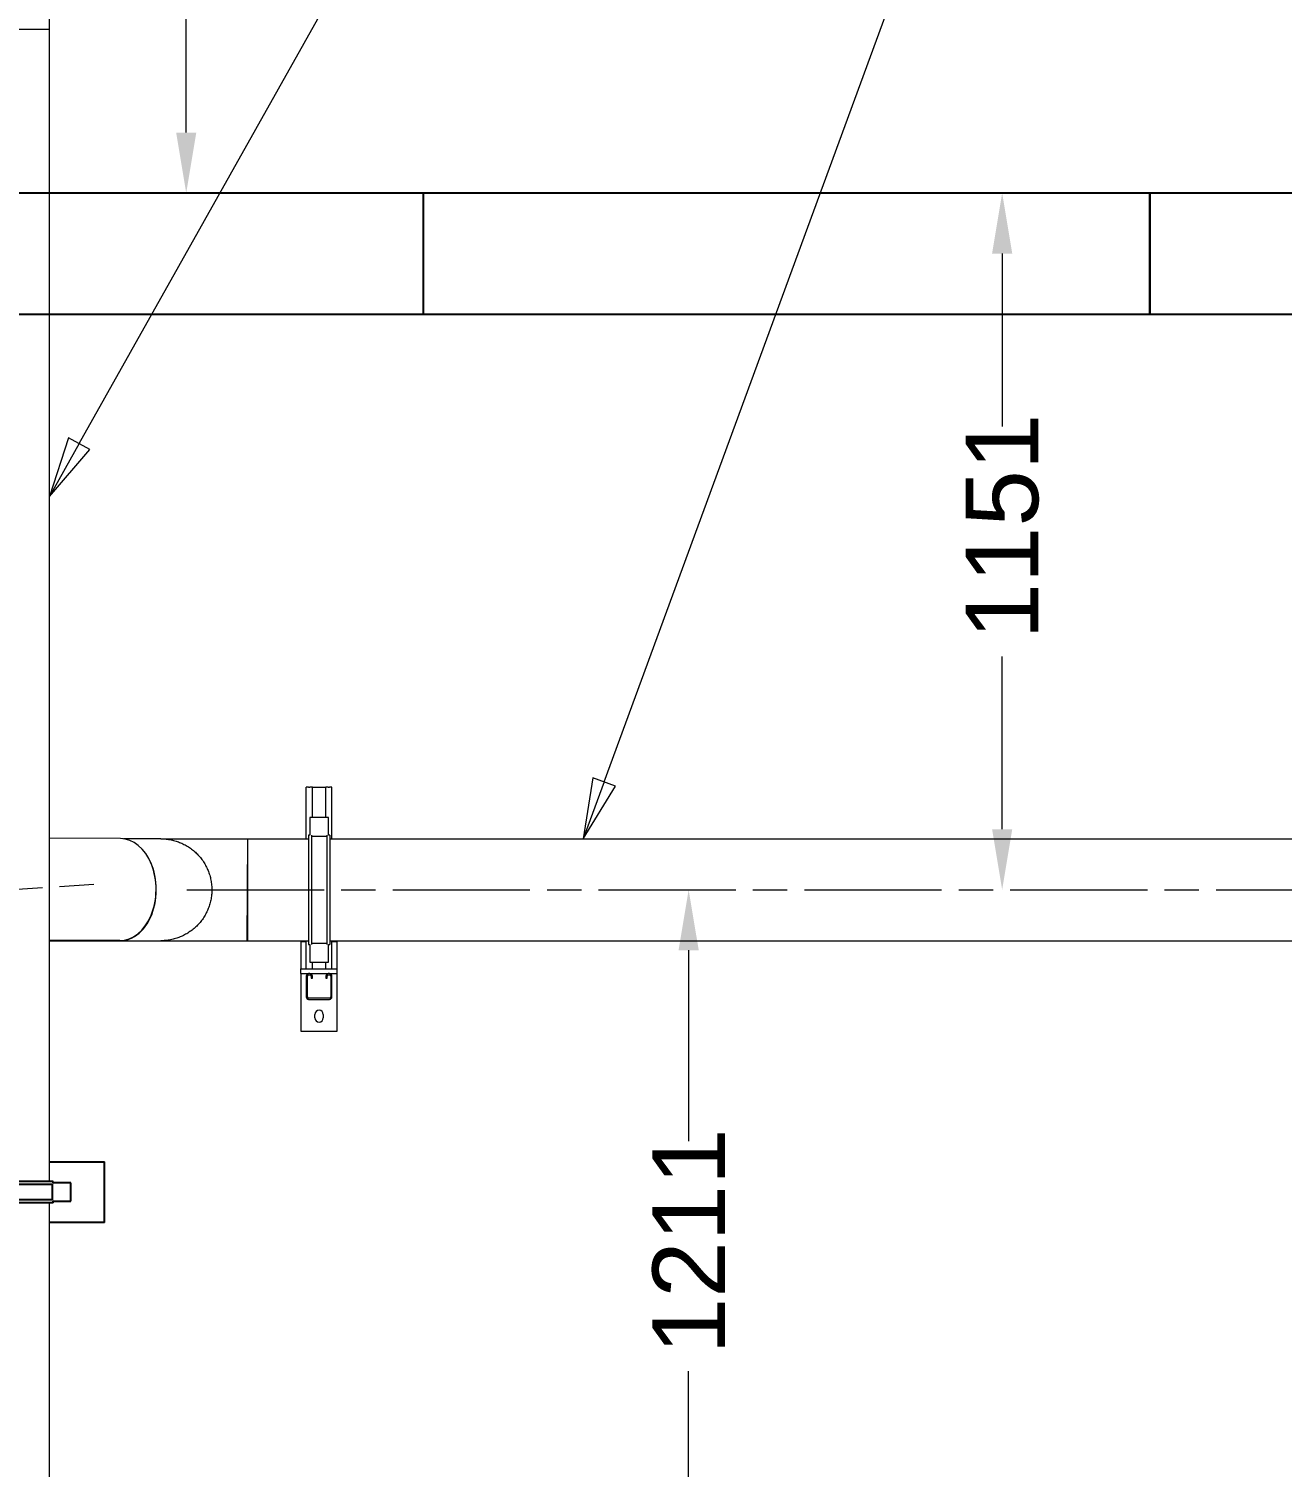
# Model space of a CAD drawing. Header units: millimetres. Extents: x 0 to 100323, y 0 to 59400.
# Drawn here: x 64147 to 69323, y 33047 to 38986 of the extents above; entities that cross this region are included whole.
import ezdxf

# ---------------------------------------------------------------- set-up
doc = ezdxf.new("R2010")
doc.units = ezdxf.units.MM
doc.header["$LTSCALE"] = 100
doc.linetypes.add('CHAIN', pattern=[0.3543, 0.2362, -0.0295, 0.0591, -0.0295])
for name, color, linetype, lineweight in [('Dimension', 7, 'Continuous', 18), ('Symbol', 7, 'Continuous', 18), ('Visible', 7, 'Continuous', 25)]:
    doc.layers.add(name, color=color, linetype=linetype, lineweight=lineweight)
doc.layers.add('P_Biomass (BM)', color=150, linetype='Continuous', lineweight=18, true_color=0x007fff)
doc.layers.add('P_BioMass CenterLine', color=150, linetype='CHAIN', lineweight=18, true_color=0x007fff)
doc.styles.add('Note Text', font='arial.ttf')
doc.styles.add('Title', font='arial.ttf')
doc.dimstyles.new('Default - Method 2b', dxfattribs={"dimscale": 100, "dimtxt": 3, "dimasz": 2.5, "dimexe": 3, "dimexo": 0.5, "dimgap": 0.7, "dimtad": 0, "dimtoh": 1, "dimdec": 0, "dimrnd": 1e-08, "dimtxsty": 'Title', "dimcen": 0.09, "dimdle": 10, "dimclrd": 256, "dimclre": 256, "dimclrt": 7, "dimadec": 0, "dimazin": 2, "dimtfac": 0.833333, "dimtdec": 1, "dimtmove": 0, "dimatfit": 3, "dimfxl": 1, "dimtolj": 1, "dimlwd": -1, "dimlwe": -1, "dimarcsym": 0})

# ---------------------------------------------------------------- blocks, each defined once
blk = doc.blocks.new('Balloon4')
at = {"layer": 'Symbol'}
for p, q in [((665.228, 358.762), (686.433, 416.551)), ((664.759, 358.934), (664.367, 356.415)), ((665.228, 358.762), (664.367, 356.415)), ((665.698, 358.589), (664.759, 358.934)), ((664.367, 356.415), (665.698, 358.589))]:
    blk.add_line(p, q, dxfattribs=at)
at = {"layer": 'Symbol', "flags": 128}
blk.add_lwpolyline([(664.759, 358.934), (664.367, 356.415), (665.698, 358.589), (664.759, 358.934)], dxfattribs=at)
at = {"layer": 'Symbol'}
blk.add_solid([(664.759, 358.934), (664.367, 356.415), (665.698, 358.589), (664.759, 358.934)], dxfattribs=at)
blk = doc.blocks.new('*D36')
at = {"layer": 'Defpoints', "color": 0, "transparency": 16777216}
for p in [(58733.1, 37807.8), (100322.9, 37807.8), (61212.8, 36954.3), (60245.2, 35180.5)]:
    blk.add_point(p, dxfattribs=at)
at = {"layer": 'Dimension', "transparency": 16777216}
blk.add_arc((100322.9, 37807.8), 39119.4, 180.36616, 183.38447, dxfattribs=at)
for points in [[(61162.7, 37557.7), (61246, 37557.9), (61203.5, 37807.8)], [(61313.4, 35500.9), (61230.2, 35495.8), (61287.3, 35248.8)]]:
    blk.add_solid(points, dxfattribs=at)
at = {"layer": 'Dimension', "color": 7, "transparency": 16777216, "insert": (61301.4, 36386.2), "char_height": 300, "attachment_point": 7, "style": 'Title'}
blk.add_mtext('\\A1;4°', dxfattribs=at)
blk = doc.blocks.new('*D37')
at = {"layer": 'Defpoints', "color": 0, "transparency": 16777216}
for p in [(34298.5, 37807.8), (58733.1, 37807.8), (72808.2, 36126.2), (70304.7, 35447.4)]:
    blk.add_point(p, dxfattribs=at)
at = {"layer": 'Dimension', "transparency": 16777216}
blk.add_arc((34298.5, 37807.8), 38546.4, 356.62099, 359.6284, dxfattribs=at)
for points in [[(72802.4, 37557.9), (72885.7, 37557.7), (72844.9, 37807.8)], [(72819.5, 35533.3), (72736.3, 35538.4), (72762.3, 35286.3)]]:
    blk.add_solid(points, dxfattribs=at)
at = {"layer": 'Dimension', "color": 7, "transparency": 16777216, "insert": (72901.2, 36387.9), "char_height": 300, "attachment_point": 7, "style": 'Title'}
blk.add_mtext('\\A1;4°', dxfattribs=at)
blk = doc.blocks.new('*D45')
at = {"layer": 'Defpoints', "color": 0, "transparency": 16777216}
for p in [(68166.5, 38307.8), (68159.1, 35431.1), (68166.5, 35431.1)]:
    blk.add_point(p, dxfattribs=at)
at = {"layer": 'Dimension', "transparency": 16777216}
for p, q in [((68166.5, 38057.8), (68166.5, 37344.3)), ((68166.5, 35681.1), (68166.5, 36394.6))]:
    blk.add_line(p, q, dxfattribs=at)
for points in [[(68124.9, 38057.8), (68208.2, 38057.8), (68166.5, 38307.8)], [(68124.9, 35681.1), (68208.2, 35681.1), (68166.5, 35431.1)]]:
    blk.add_solid(points, dxfattribs=at)
at = {"layer": 'Dimension', "color": 7, "transparency": 16777216, "insert": (68319.7, 36464.6), "char_height": 300, "attachment_point": 7, "rotation": 90, "style": 'Title'}
blk.add_mtext('\\A1;1151', dxfattribs=at)
blk = doc.blocks.new('*D47')
at = {"layer": 'Defpoints', "color": 0, "transparency": 16777216}
for p in [(66871.9, 35431.1), (66871.9, 32404.5), (67507.6, 32404.5)]:
    blk.add_point(p, dxfattribs=at)
at = {"layer": 'Dimension', "transparency": 16777216}
for p, q in [((66871.9, 35181.1), (66871.9, 34393)), ((66871.9, 32654.5), (66871.9, 33443.2))]:
    blk.add_line(p, q, dxfattribs=at)
for points in [[(66830.3, 35181.1), (66913.6, 35181.1), (66871.9, 35431.1)], [(66830.3, 32654.5), (66913.6, 32654.5), (66871.9, 32404.5)]]:
    blk.add_solid(points, dxfattribs=at)
at = {"layer": 'Dimension', "color": 7, "transparency": 16777216, "insert": (67022.5, 33513.2), "char_height": 300, "attachment_point": 7, "rotation": 90, "style": 'Title'}
blk.add_mtext('\\A1;1211', dxfattribs=at)
blk = doc.blocks.new('*D52')
at = {"layer": 'Defpoints', "color": 0, "transparency": 16777216}
for p in [(64482.7, 39557.8), (64797.1, 39557.8), (64797.1, 38307.8)]:
    blk.add_point(p, dxfattribs=at)
at = {"layer": 'Dimension', "transparency": 16777216}
for p, q in [((64797.1, 39557.8), (64797.1, 40206.2)), ((64532.7, 39557.8), (65097.1, 39557.8)), ((64797.1, 38557.8), (64797.1, 39307.8))]:
    blk.add_line(p, q, dxfattribs=at)
for points in [[(64755.5, 39307.8), (64838.8, 39307.8), (64797.1, 39557.8)], [(64755.5, 38557.8), (64838.8, 38557.8), (64797.1, 38307.8)]]:
    blk.add_solid(points, dxfattribs=at)
at = {"layer": 'Dimension', "color": 7, "transparency": 16777216, "insert": (64950.3, 40276.2), "char_height": 300, "attachment_point": 7, "rotation": 90, "style": 'Title'}
blk.add_mtext('\\A1;500', dxfattribs=at)
blk = doc.blocks.new('Balloon11')
at = {"layer": 'Symbol'}
for p, q in [((643.551, 372.734), (668.291, 416.803)), ((643.115, 372.979), (642.327, 370.554)), ((643.551, 372.734), (642.327, 370.554)), ((642.327, 370.554), (643.987, 372.49)), ((643.987, 372.49), (643.115, 372.979))]:
    blk.add_line(p, q, dxfattribs=at)
at = {"layer": 'Symbol', "flags": 128}
blk.add_lwpolyline([(643.115, 372.979), (642.327, 370.554), (643.987, 372.49), (643.115, 372.979)], dxfattribs=at)
at = {"layer": 'Symbol'}
blk.add_circle((670.125, 420.07), 3.75, dxfattribs=at)
blk.add_solid([(643.115, 372.979), (642.327, 370.554), (643.987, 372.49), (643.115, 372.979)], dxfattribs=at)
at = {"layer": 'Symbol', "insert": (670.125, 420.091), "char_height": 2.5, "attachment_point": 5, "style": 'Note Text'}
blk.add_mtext('6', dxfattribs=at)
blk = doc.blocks.new('Balloon24')
at = {"layer": 'Symbol'}
for p, q in [((708.338, 406.664), (693.479, 406.664)), ((708.338, 399.164), (693.479, 399.164)), ((713.844, 358.314), (708.796, 399.204)), ((714.34, 358.375), (713.348, 358.252)), ((713.348, 358.252), (714.15, 355.833)), ((713.844, 358.314), (714.15, 355.833)), ((714.15, 355.833), (714.34, 358.375))]:
    blk.add_line(p, q, dxfattribs=at)
at = {"layer": 'Symbol', "flags": 128}
blk.add_lwpolyline([(713.348, 358.252), (714.15, 355.833), (714.34, 358.375), (713.348, 358.252)], dxfattribs=at)
at = {"layer": 'Symbol'}
for centre, start, end in [((693.479, 402.914), 90, 270), ((708.338, 402.914), 270, 90)]:
    blk.add_arc(centre, 3.75, start, end, dxfattribs=at)
blk.add_solid([(713.348, 358.252), (714.15, 355.833), (714.34, 358.375), (713.348, 358.252)], dxfattribs=at)
at = {"layer": 'Symbol', "insert": (700.909, 402.935), "char_height": 2.5, "attachment_point": 5, "style": 'Note Text'}
blk.add_mtext('IS1.C2.CV03', dxfattribs=at)

msp = doc.modelspace()

# ---------------------------------------------------------------- linework, layer by layer
at = {"layer": 'P_Biomass (BM)'}
for p, q in [((64232.7, 38985.3), (64232.7, 39557.8)), ((64022.4, 38985.3), (64232.7, 38985.3)), ((64232.7, 34227.2), (64232.7, 38985.3)), ((64232.7, 38985.3), (64232.7, 38985.3)), ((65302.7, 35854.8), (65292.7, 35854.8)), ((65292.7, 35641.5), (65292.7, 35854.8)), ((65302.7, 35854.8), (65308, 35854.8)), ((65318, 35854.8), (65308, 35854.8)), ((65318, 35854.8), (65373.7, 35854.8)), ((65318, 35729.8), (65318, 35854.8)), ((65383.7, 35854.8), (65373.7, 35854.8)), ((65373.7, 35729.8), (65373.7, 35854.8)), ((65383.7, 35854.8), (65389, 35854.8)), ((65399, 35854.8), (65389, 35854.8)), ((65399, 35641.5), (65399, 35854.8)), ((65307.7, 35729.8), (65307.7, 35656.9)), ((65384, 35729.8), (65307.7, 35729.8)), ((65384, 35656.9), (65384, 35729.8)), ((64525.1, 35642.4), (64232.7, 35644.1)), ((64692.5, 35641.5), (64538.8, 35641.5)), ((64692.5, 35641.5), (65050, 35641.5)), ((65048.7, 35220.7), (65051.2, 35641.5)), ((65050, 35641.5), (65050, 35220.7)), ((65051.2, 35641.5), (65301.5, 35641.5)), ((65301.5, 35657.1), (65301.5, 35205.1)), ((65307.7, 35657.1), (65301.5, 35657.1)), ((65314, 35656.9), (65314, 35205.3)), ((65314, 35651.9), (65377.7, 35651.9)), ((65377.7, 35656.9), (65377.7, 35205.3)), ((65390.2, 35657.1), (65384, 35657.1)), ((65390.2, 35657.1), (65390.2, 35205.1)), ((65390.2, 35641.5), (70301.5, 35641.5)), ((64522.7, 35221.7), (64232.7, 35223.4)), ((64333.7, 35222.8), (64333.7, 35220.7)), ((64335, 35220.7), (64335, 35222.8)), ((64232.7, 35220.7), (64333.7, 35220.7)), ((64335, 35220.7), (64524.8, 35220.7)), ((64524.8, 35220.7), (64692.5, 35220.7)), ((64692.5, 35220.7), (65050, 35220.7)), ((65048.7, 35220.7), (65301.5, 35220.7)), ((65270.8, 35216.7), (65270.8, 35104.8)), ((65292.7, 35216.7), (65270.8, 35216.7)), ((65292.7, 35104.8), (65292.7, 35220.7)), ((65301.5, 35205.1), (65307.7, 35205.1)), ((65307.7, 35205.3), (65307.7, 35132.3)), ((65314, 35210.3), (65377.7, 35210.3)), ((65384, 35132.3), (65384, 35205.3)), ((65384, 35205.1), (65390.2, 35205.1)), ((65390.2, 35220.7), (70301.5, 35220.7)), ((65399, 35104.8), (65399, 35220.7)), ((65420.8, 35216.7), (65399, 35216.7)), ((65420.8, 35104.8), (65420.8, 35216.7)), ((65270.8, 35104.8), (65420.8, 35104.8)), ((65270.8, 35084.8), (65270.8, 35104.8)), ((65307.7, 35132.3), (65384, 35132.3)), ((65318, 35104.8), (65318, 35132.3)), ((65373.7, 35104.8), (65373.7, 35132.3)), ((65420.8, 35084.8), (65420.8, 35104.8)), ((65270.8, 35084.8), (65302.7, 35084.8)), ((65270.8, 35084.8), (65270.8, 34846.7)), ((65292.7, 35074.8), (65292.7, 34988.6)), ((65297.7, 34988.6), (65297.7, 35074.8)), ((65308, 35084.8), (65302.7, 35084.8)), ((65302.7, 35079.8), (65308, 35079.8)), ((65308, 35084.8), (65383.7, 35084.8)), ((65313, 35074.8), (65313, 35066.1)), ((65313, 35066.1), (65318, 35066.1)), ((65318, 35066.1), (65318, 35074.8)), ((65373.7, 35074.8), (65373.7, 35066.1)), ((65373.7, 35066.1), (65378.7, 35066.1)), ((65378.7, 35066.1), (65378.7, 35074.8)), ((65389, 35084.8), (65383.7, 35084.8)), ((65383.7, 35079.8), (65389, 35079.8)), ((65389, 35084.8), (65420.8, 35084.8)), ((65394, 35074.8), (65394, 34988.6)), ((65399, 34988.6), (65399, 35074.8)), ((65420.8, 34846.7), (65420.8, 35084.8)), ((65389, 34983.6), (65302.7, 34983.6)), ((65302.7, 34978.6), (65389, 34978.6)), ((65328.3, 34901.7), (65328.3, 34916.7)), ((65363.3, 34916.7), (65363.3, 34901.7)), ((65270.8, 34846.7), (65420.8, 34846.7)), ((64232.7, 32803.2), (64232.7, 34138.4))]:
    msp.add_line(p, q, dxfattribs=at)
for centre, radius, start, end in [((65302.7, 35074.8), 10, 90, 180), ((65302.7, 35074.8), 5, 90, 180), ((65308, 35074.8), 10, 0, 90), ((65308, 35074.8), 5, 0, 90), ((65383.7, 35074.8), 10, 90, 180), ((65383.7, 35074.8), 5, 90, 180), ((65389, 35074.8), 10, 0, 90), ((65389, 35074.8), 5, 0, 90), ((65302.7, 34988.6), 10, 180, 270), ((65302.7, 34988.6), 5, 180, 270), ((65389, 34988.6), 10, 270, 0), ((65389, 34988.6), 5, 270, 0), ((65345.8, 34916.7), 17.5, 0, 180), ((65345.8, 34901.7), 17.5, 180, 0)]:
    msp.add_arc(centre, radius, start, end, dxfattribs=at)
for centre, major_axis, start_param, end_param in [((64523.9, 35432.1), (-1.2, -210.4), 0, 3.141593), ((64524.8, 35431.1), (0, -210.4), 6.183252, 8.503277)]:
    msp.add_ellipse(centre, major_axis=major_axis, ratio=0.707107, start_param=start_param, end_param=end_param, dxfattribs=at)
for points, knots in [([(64692.5, 35641.5), (64692.9, 35641.5), (64693.3, 35641.5), (64700.2, 35641.4), (64707, 35641.1), (64720.8, 35639.7), (64727.8, 35638.6), (64741.6, 35635.8), (64748.5, 35634), (64761.7, 35629.9), (64768.1, 35627.5), (64780.1, 35622.5), (64786.2, 35619.5), (64798.4, 35613), (64804.5, 35609.3), (64816.2, 35601.4), (64821.9, 35597.1), (64832.5, 35588.2), (64837.5, 35583.6), (64846.6, 35574.4), (64851.2, 35569.3), (64860, 35558.6), (64864.2, 35552.9), (64872, 35541), (64875.6, 35534.9), (64882, 35522.7), (64884.8, 35516.5), (64889.7, 35504.5), (64892, 35498.1), (64896, 35484.8), (64897.7, 35477.9), (64900.4, 35464), (64901.4, 35457), (64902.6, 35443.2), (64902.9, 35436.4), (64902.8, 35429.9)], [37.338488, 37.338488, 37.338488, 37.338488, 37.386902, 37.386902, 38.165795, 38.165795, 38.944689, 38.944689, 39.723583, 39.723583, 40.502477, 40.502477, 41.281371, 41.281371, 42.060264, 42.060264, 42.839158, 42.839158, 43.618052, 43.618052, 44.396946, 44.396946, 45.17584, 45.17584, 45.954733, 45.954733, 46.733627, 46.733627, 47.512521, 47.512521, 48.291415, 48.291415, 49.070308, 49.070308, 49.849202, 49.849202, 49.849202, 49.849202]), ([(64902.8, 35429.9), (64902.8, 35423.4), (64902.5, 35416.6), (64901.1, 35402.8), (64900, 35395.8), (64897.1, 35381.9), (64895.4, 35375.1), (64891.2, 35361.8), (64888.9, 35355.4), (64883.8, 35343.5), (64880.9, 35337.3), (64874.3, 35325.1), (64870.7, 35319.1), (64862.8, 35307.3), (64858.5, 35301.7), (64849.6, 35291), (64845, 35286), (64835.8, 35276.9), (64830.7, 35272.4), (64820, 35263.6), (64814.2, 35259.4), (64802.4, 35251.6), (64796.3, 35248), (64784, 35241.6), (64777.9, 35238.7), (64765.8, 35233.8), (64759.4, 35231.5), (64746.2, 35227.6), (64739.3, 35225.9), (64725.4, 35223.2), (64718.4, 35222.2), (64705, 35221), (64698.6, 35220.7), (64692.5, 35220.7)], [0, 0, 0, 0, 0.778894, 0.778894, 1.557788, 1.557788, 2.336681, 2.336681, 3.115575, 3.115575, 3.894469, 3.894469, 4.673363, 4.673363, 5.452256, 5.452256, 6.23115, 6.23115, 7.010044, 7.010044, 7.788938, 7.788938, 8.567831, 8.567831, 9.346725, 9.346725, 10.125619, 10.125619, 10.904513, 10.904513, 11.683407, 11.683407, 12.413887, 12.413887, 12.413887, 12.413887])]:
    msp.add_open_spline(points, degree=3, knots=knots, dxfattribs=at)
at = {"layer": 'P_BioMass CenterLine', "ltscale": 23.990969}
for p, q in [((60245.2, 35180.5), (64479.7, 35458.1)), ((64799.9, 35431.1), (70804.2, 35431.1))]:
    msp.add_line(p, q, dxfattribs=at)
at = {"layer": 'Visible'}
for p, q in [((75512.4, 38307.8), (59109.4, 38307.8)), ((65775.8, 38307.8), (64232.7, 38307.8)), ((75158.7, 38307.8), (64232.7, 38307.8)), ((68775.8, 38307.8), (65775.8, 38307.8)), ((65775.8, 38307.8), (65775.8, 37807.8)), ((65775.8, 38307.8), (65775.8, 37807.8)), ((68775.8, 38307.8), (68775.8, 37807.8)), ((68775.8, 37807.8), (68775.8, 38307.8)), ((75158.7, 38307.8), (68775.8, 38307.8)), ((59260.7, 37807.8), (75369.5, 37807.8)), ((64232.7, 37807.8), (65775.8, 37807.8)), ((65775.8, 37807.8), (68775.8, 37807.8)), ((68775.8, 37807.8), (75010, 37807.8)), ((64232.7, 34307.8), (64459.9, 34307.8)), ((64459.9, 34057.8), (64459.9, 34307.8)), ((64248.3, 34227.2), (63796.4, 34227.2)), ((64248.2, 34214.7), (63796.5, 34214.7)), ((64243.2, 34214.7), (64243.2, 34150.9)), ((64321.1, 34220.9), (64248.2, 34220.9)), ((64248.3, 34220.9), (64248.3, 34227.2)), ((64321.1, 34144.7), (64321.1, 34220.9)), ((64248.3, 34138.4), (63796.4, 34138.4)), ((64248.2, 34150.9), (63796.5, 34150.9)), ((64248.2, 34144.7), (64321.1, 34144.7)), ((64248.3, 34138.4), (64248.3, 34144.7)), ((64459.9, 34057.8), (64232.7, 34057.8))]:
    msp.add_line(p, q, dxfattribs=at)

# ---------------------------------------------------------------- block references
at = {"layer": 'Symbol', "xscale": 100, "yscale": 100, "zscale": 100}
for name in ['Balloon11', 'Balloon4', 'Balloon24']:
    msp.add_blockref(name, (0, 0), dxfattribs=at)

# ---------------------------------------------------------------- dimensions: what is measured, and where the dimension line sits
at = {"layer": 'Dimension'}
for base, p1, p2, angle, override, picture, middle in [((64797.1, 39557.8), (64797.1, 38307.8), (64482.7, 39557.8), 270, {"dimgap": 0.7, "dimtoh": 0, "dimdec": 0, "dimlfac": 0.4, "dimse1": 1, "dimtol": 0, "dimlim": 0, "dimtp": 0, "dimtm": 0, "dimtdec": 1, "dimtofl": 0, "dimatfit": 2}, '*D52', (64797.1, 40607.1)), ((68166.5, 35431.1), (68166.5, 38307.8), (68159.1, 35431.1), 270, {"dimgap": 0.7, "dimtoh": 0, "dimdec": 0, "dimlfac": 0.4, "dimse1": 1, "dimse2": 1, "dimtol": 0, "dimlim": 0, "dimtp": 0, "dimtm": 0, "dimtdec": 1, "dimtofl": 0, "dimatfit": 1}, '*D45', (68166.5, 36869.4)), ((66871.9, 32404.5), (66871.9, 35431.1), (67507.6, 32404.5), 90, {"dimgap": 0.7, "dimtoh": 0, "dimdec": 0, "dimlfac": 0.4, "dimse1": 1, "dimse2": 1, "dimtol": 0, "dimlim": 0, "dimtp": 0, "dimtm": 0, "dimtdec": 1, "dimtofl": 0, "dimatfit": 1}, '*D47', (66871.9, 33918.1))]:
    dim = msp.add_linear_dim(base=base, p1=p1, p2=p2, angle=angle, dimstyle='Default - Method 2b', override=override, dxfattribs=at)
    dim.commit()
    dim.dimension.update_dxf_attribs({"geometry": picture, "text_midpoint": middle, "dimtype": 160})
for base, center, p1, p2, picture, middle in [((72808.2, 36126.2), (34298.5, 37807.8), (70304.7, 35447.4), (58733.1, 37807.8), '*D37', (72824.2, 36546.4)), ((61212.8, 36954.3), (100322.9, 37807.8), (58733.1, 37807.8), (60245.2, 35180.5), '*D36', (61224.5, 36527.6))]:
    dim = msp.add_angular_dim_3p(base=base, center=center, p1=p1, p2=p2, dimstyle='Default - Method 2b', override={"dimgap": 0.7, "dimtad": 2, "dimtih": 1, "dimse1": 1, "dimse2": 1, "dimadec": 0, "dimtol": 0, "dimlim": 0, "dimtp": 0, "dimtm": 0, "dimtdec": 0}, dxfattribs=at)
    dim.commit()
    dim.dimension.update_dxf_attribs({"geometry": picture, "text_midpoint": middle, "dimtype": 165})

doc.saveas('drawing.dxf')
